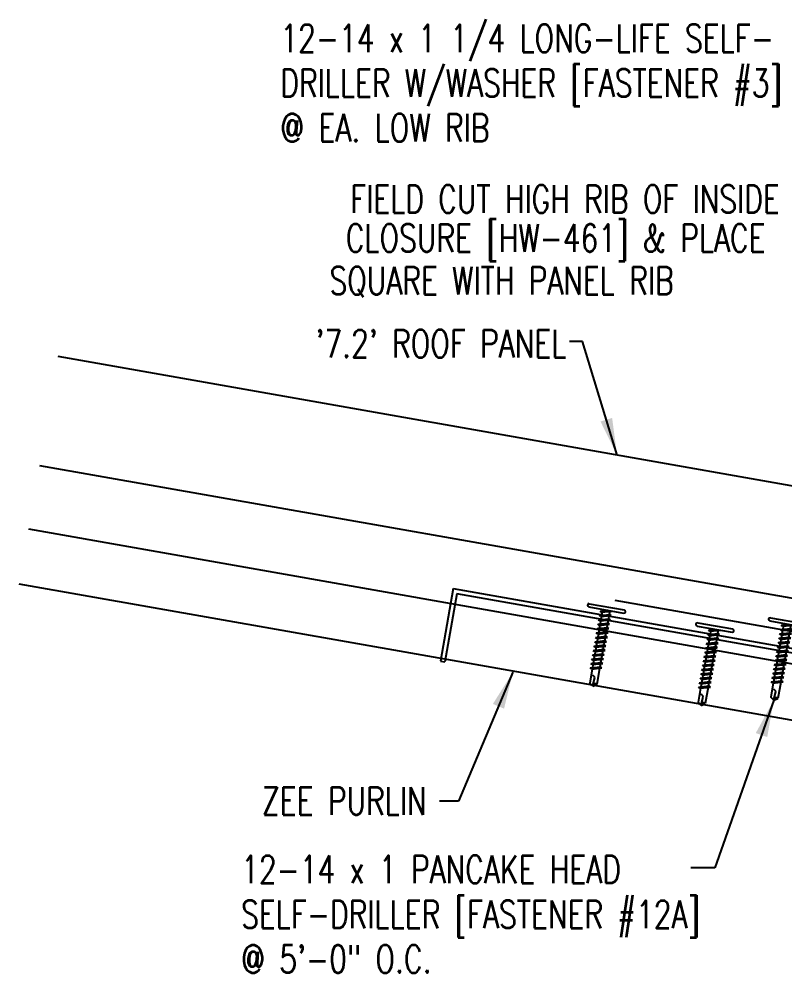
# Model space of a CAD drawing. Header units: inches. Extents: x -33163 to 19162, y -8858 to 30669.
# Drawn here: x -27986.12 to -27975.75, y -487.85 to -474.93 of the extents above; entities that cross this region are included whole.
import ezdxf
from ezdxf.enums import TextEntityAlignment as Align

# ---------------------------------------------------------------- set-up
doc = ezdxf.new("R2010")
doc.units = ezdxf.units.IN
doc.layers.get('0').update_dxf_attribs({"color": 9, "lineweight": 0})
for name, color, linetype in [('20 - 7.2 PANEL', 5, 'Continuous'), ('FASTENER', 9, 'Continuous'), ('PURLIN', 1, 'Continuous'), ('STLA', 12, 'Continuous'), ('TEXT', 7, 'Continuous'), ('TRIM', 4, 'Continuous')]:
    doc.layers.add(name, color=color, linetype=linetype)
doc.styles.add('TEXT', font='SIMPLEX.shx', dxfattribs={"width": 0.75, "height": 0.375})
doc.styles.add('TEXT1', font='ROMANS.shx', dxfattribs={"width": 0.75, "height": 0.375})
doc.dimstyles.new('DETAIL$7', dxfattribs={"dimscale": 4, "dimtxt": 0.375, "dimasz": 0.125, "dimexe": 0.0625, "dimexo": 0.0625, "dimgap": 0.0625, "dimtad": 1, "dimdec": 4, "dimzin": 3, "dimdsep": 46, "dimlunit": 4, "dimtxsty": 'TEXT', "dimblk": 'ARCHTICK', "dimcen": 0.0625, "dimclrd": 7, "dimclre": 7, "dimclrt": 2, "dimadec": 0, "dimazin": 0, "dimtfac": 0.6, "dimtdec": 4, "dimtmove": 0, "dimatfit": 3, "dimfxl": 1, "dimfrac": 2, "dimtolj": 1, "dimtzin": 0, "dimarcsym": 0})

# ---------------------------------------------------------------- blocks, each defined once
blk = doc.blocks.new('sd3')
at = {"layer": 'FASTENER'}
for p, q in [((-0.24, 0.082), (0.24, 0.082)), ((-0.24, 0.037), (0.24, 0.037)), ((-0.078, 0.008), (0.023, 0.037)), ((-0.058, -0.003), (-0.078, 0.008)), ((-0.058, -0.003), (0.08, 0.036)), ((-0.048, 0.037), (-0.048, 0.017)), ((0.05, 0.027), (0.05, -0.016)), ((-0.078, -0.052), (0.06, -0.013)), ((-0.058, -0.064), (-0.078, -0.052)), ((-0.078, -0.112), (0.06, -0.073)), ((-0.058, -0.124), (-0.078, -0.112)), ((-0.058, -0.064), (0.08, -0.024)), ((-0.058, -0.124), (0.08, -0.084)), ((-0.048, -0.001), (-0.048, -0.044)), ((-0.048, -0.061), (-0.048, -0.104)), ((-0.048, -0.121), (-0.048, -0.164)), ((0.05, -0.033), (0.05, -0.076)), ((0.05, -0.093), (0.05, -0.136)), ((0.08, -0.024), (0.06, -0.013)), ((0.08, -0.084), (0.06, -0.073)), ((-0.078, -0.172), (0.06, -0.133)), ((-0.058, -0.184), (-0.078, -0.172)), ((-0.078, -0.232), (0.06, -0.193)), ((-0.058, -0.244), (-0.078, -0.232)), ((-0.078, -0.292), (0.06, -0.253)), ((-0.058, -0.184), (0.08, -0.144)), ((-0.058, -0.244), (0.08, -0.204)), ((-0.048, -0.181), (-0.048, -0.224)), ((-0.048, -0.241), (-0.048, -0.284)), ((0.05, -0.153), (0.05, -0.196)), ((0.05, -0.213), (0.05, -0.256)), ((0.08, -0.144), (0.06, -0.133)), ((0.08, -0.204), (0.06, -0.193)), ((0.08, -0.264), (0.06, -0.253)), ((-0.058, -0.304), (-0.078, -0.292)), ((-0.078, -0.353), (0.06, -0.313)), ((-0.058, -0.364), (-0.078, -0.353)), ((-0.078, -0.413), (0.06, -0.373)), ((-0.058, -0.304), (0.08, -0.264)), ((-0.058, -0.364), (0.08, -0.325)), ((-0.058, -0.424), (0.08, -0.385)), ((-0.048, -0.301), (-0.048, -0.344)), ((-0.048, -0.361), (-0.048, -0.404)), ((0.05, -0.273), (0.05, -0.316)), ((0.05, -0.333), (0.05, -0.376)), ((0.08, -0.325), (0.06, -0.313)), ((0.08, -0.385), (0.06, -0.373)), ((-0.058, -0.424), (-0.078, -0.413)), ((-0.078, -0.473), (0.06, -0.433)), ((-0.058, -0.484), (-0.078, -0.473)), ((-0.078, -0.533), (0.06, -0.493)), ((-0.058, -0.484), (0.08, -0.445)), ((-0.058, -0.544), (0.08, -0.505)), ((-0.048, -0.421), (-0.048, -0.464)), ((-0.048, -0.481), (-0.048, -0.524)), ((0.05, -0.393), (0.05, -0.436)), ((0.05, -0.453), (0.05, -0.496)), ((0.05, -0.513), (0.05, -0.556)), ((0.08, -0.445), (0.06, -0.433)), ((0.08, -0.505), (0.06, -0.493)), ((-0.058, -0.544), (-0.078, -0.533)), ((-0.078, -0.593), (0.06, -0.553)), ((-0.058, -0.604), (-0.078, -0.593)), ((-0.078, -0.653), (0.06, -0.614)), ((-0.058, -0.604), (0.08, -0.565)), ((-0.058, -0.664), (0.08, -0.625)), ((-0.048, -0.541), (-0.048, -0.584)), ((-0.048, -0.601), (-0.048, -0.644)), ((0.05, -0.573), (0.05, -0.616)), ((0.05, -0.634), (0.05, -0.676)), ((0.08, -0.565), (0.06, -0.553)), ((0.08, -0.625), (0.06, -0.614)), ((-0.058, -0.664), (-0.078, -0.653)), ((-0.078, -0.713), (0.06, -0.674)), ((-0.058, -0.724), (-0.078, -0.713)), ((-0.078, -0.773), (0.06, -0.734)), ((-0.058, -0.785), (-0.078, -0.773)), ((-0.058, -0.724), (0.08, -0.685)), ((-0.058, -0.785), (0.08, -0.745)), ((-0.048, -0.662), (-0.048, -0.704)), ((-0.048, -0.722), (-0.048, -0.765)), ((0.05, -0.694), (0.05, -0.737)), ((0.05, -0.754), (0.05, -0.977)), ((0.08, -0.685), (0.06, -0.674)), ((0.08, -0.745), (0.06, -0.734)), ((-0.048, -0.782), (-0.048, -0.977)), ((0, -1.003), (0.009, -0.896)), ((0.001, -1.011), (-0.048, -0.977)), ((0.001, -1.011), (0.05, -0.977))]:
    blk.add_line(p, q, dxfattribs=at)
for centre, radius, start, end in [((-0.238, 0.06), 0.0227, 94.6639, 265.3361), ((0.238, 0.06), 0.0227, 274.6639, 85.3361), ((-0.025, -0.903), 0.0349, 11.1445, 130.906), ((0.032, -1.003), 0.032, 55.4585, 194.8454)]:
    blk.add_arc(centre, radius, start, end, dxfattribs=at)
blk = doc.blocks.new('_ArchTick')
at = {"color": 0, "linetype": 'ByBlock', "const_width": 0.15}
blk.add_lwpolyline([(-0.5, -0.5), (0.5, 0.5)], dxfattribs=at)
blk = doc.blocks.new('FD-F12a')
at = {"layer": 'TEXT', "style": 'TEXT1', "width": 0.75}
for s, p in [('12-14 x 1 PANCAKE HEAD', (0.0047, -0.0408)), ('SELF-DRILLER [FASTENER #12A]', (0.0047, -0.1926))]:
    blk.add_text(s, height=0.09375, dxfattribs=at).set_placement(p)
blk.add_attdef('(QUANTITY)', (0.0047, -0.3444), '', height=0.0938, dxfattribs=at)
at = {"layer": 'TEXT', "style": 'TEXT1', "flags": 1}
for tag, p in [('Color', (0.0553, -0.5192)), ('Calc', (0.0553, -0.5192)), ('Opt1', (0.0553, -0.5192)), ('Opt2', (0.0553, -0.5192)), ('Opt3', (0.0553, -0.5192)), ('Description', (0.0553, -0.5192)), ('Multiple', (0.0553, -0.5192)), ('Part', (0.0553, -0.5192)), ('Spare1', (0.0553, -0.7067)), ('Spare2', (0.0553, -0.7067)), ('Spare3', (0.0553, -0.7067)), ('Spare4', (0.0553, -0.7067)), ('Spare5', (0.0553, -0.7067)), ('Spare6', (0.0553, -0.7067)), ('Spare7', (0.0553, -0.7067)), ('Spare8', (0.0553, -0.7067)), ('Spare9', (0.0553, -0.7067)), ('Spare10', (0.0553, -0.7067))]:
    blk.add_attdef(tag, p, '', height=0.0938, dxfattribs=at)
blk = doc.blocks.new('FD-F3')
at = {"layer": 'TEXT', "style": 'TEXT1', "width": 0.75}
for s, p in [('12-14 x 1 1/4 LONG-LIFE SELF-', (0.0047, -0.0408)), ('DRILLER W/WASHER [FASTENER #3]', (0.0047, -0.1926))]:
    blk.add_text(s, height=0.09375, dxfattribs=at).set_placement(p)
blk.add_attdef('(QUANTITY)', (0.0047, -0.3444), '', height=0.0938, dxfattribs=at)

msp = doc.modelspace()

# ---------------------------------------------------------------- linework, layer by layer
at = {"layer": '20 - 7.2 PANEL'}
for p, q in [((-27972.14581, -481.86816), (-27985.59495, -479.49671)), ((-27972.40628, -483.34537), (-27985.84183, -480.97632))]:
    msp.add_line(p, q, dxfattribs=at)
at = {"layer": 'PURLIN'}
for p, q in [((-27966.45428, -485.28385), (-27985.99385, -481.83849)), ((-27966.45428, -486.04921), (-27986.12474, -482.58077))]:
    msp.add_line(p, q, dxfattribs=at)
at = {"layer": 'STLA'}
for p, q in [((-27980.24159, -482.6401), (-27980.41524, -483.6249)), ((-27980.24159, -482.6401), (-27966.45428, -485.07117)), ((-27980.19089, -482.7125), (-27980.35368, -483.63576)), ((-27966.45428, -485.13464), (-27980.19089, -482.7125)), ((-27980.41524, -483.6249), (-27980.35368, -483.63576))]:
    msp.add_line(p, q, dxfattribs=at)
at = {"layer": 'TRIM'}
msp.add_line((-27978.05253, -482.79796), (-27967.21965, -484.70809), dxfattribs=at)

# ---------------------------------------------------------------- block references
at = {"layer": 'FASTENER'}
for p, rotation in [((-27978.17571, -482.96836), 350.0000000000003), ((-27975.72225, -483.15843), 349.9999999999999), ((-27976.70632, -483.22746), 350.0000000000006)]:
    msp.add_blockref('sd3', p, dxfattribs=dict(at, rotation=rotation))
at = {"layer": 'TEXT', "xscale": 4, "yscale": 4, "zscale": 4}
for name, p, values in [('FD-F3', (-27982.60478, -475.20846), {'(QUANTITY)': '@ EA. LOW RIB'}), ('FD-F12a', (-27983.13629, -486.47112), {'(QUANTITY)': '@ 5\'-0" O.C.'})]:
    msp.add_blockref(name, p, dxfattribs=at).add_auto_attribs(values)

# ---------------------------------------------------------------- texts
at = {"layer": 'TEXT', "style": 'TEXT1', "width": 0.75}
for s, p in [('FIELD CUT HIGH RIB OF INSIDE', (-27975.8169, -477.55178)), ('CLOSURE [HW-461] & PLACE ', (-27975.8169, -478.07904)), ('SQUARE WITH PANEL RIB', (-27977.2557, -478.65511)), ("'7.2' ROOF PANEL", (-27978.70889, -479.50867)), ('ZEE PURLIN', (-27980.60367, -485.70527))]:
    msp.add_text(s, height=0.375, dxfattribs=at).set_placement(p, align=Align.RIGHT)

# ---------------------------------------------------------------- leaders
for points in [[(-27978.02234, -480.83197), (-27978.48774, -479.29349), (-27978.6662, -479.29349)], [(-27979.43379, -483.77556), (-27980.17102, -485.52), (-27980.42728, -485.52)]]:
    msp.add_leader(points, dimstyle='DETAIL$7')
at = {"layer": 'TEXT'}
msp.add_leader([(-27975.89855, -484.15434), (-27976.69687, -486.42688), (-27977.02134, -486.42688)], dimstyle='DETAIL$7', override={"dimtad": 0}, dxfattribs=at)

doc.saveas('drawing.dxf')
